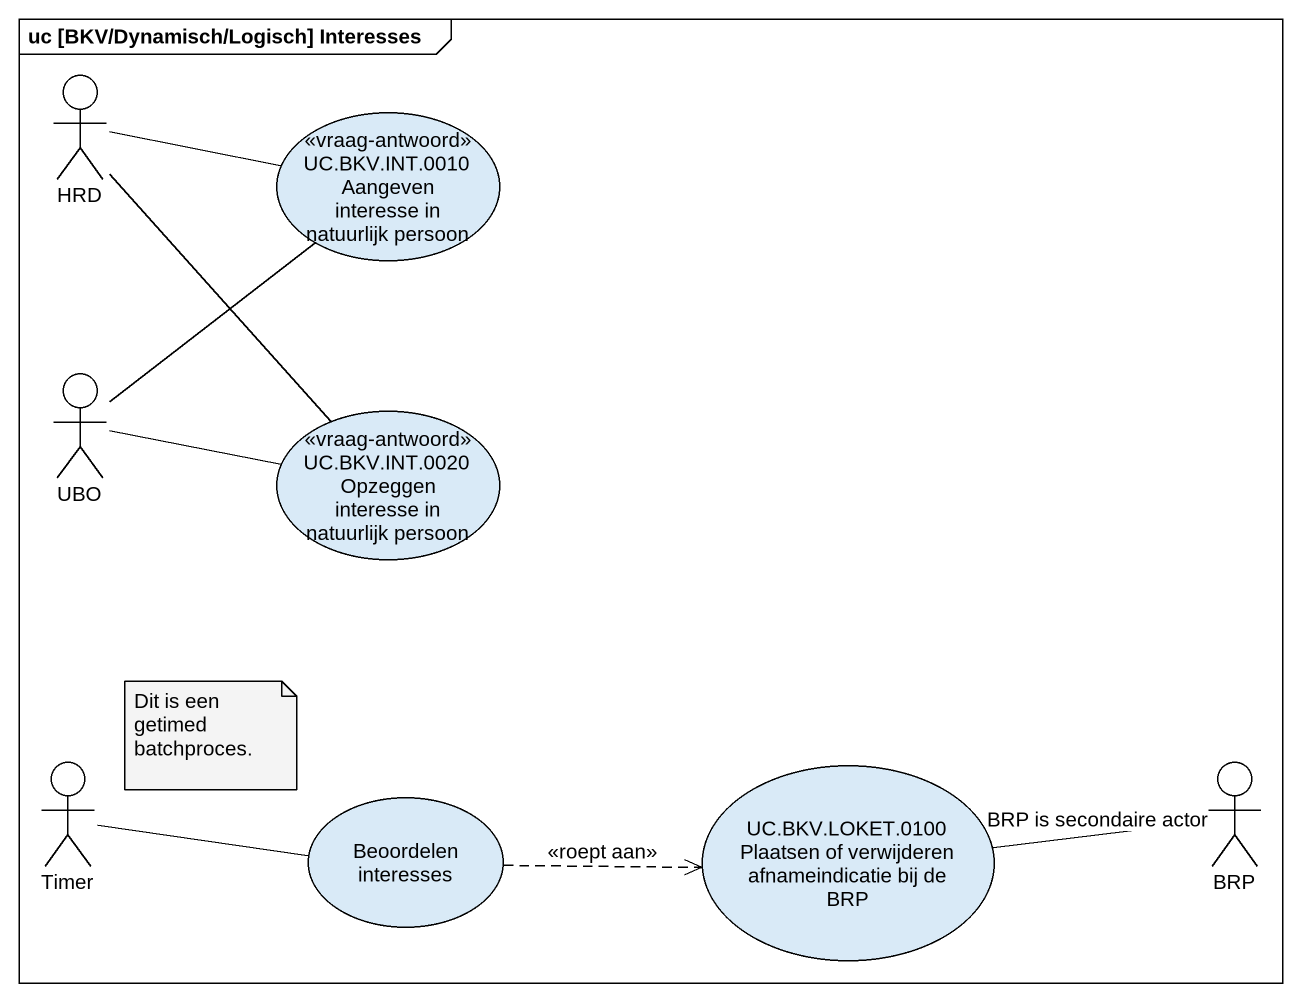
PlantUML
@startuml
mainframe uc [BKV/Dynamisch/Logisch] Interesses
actor HRD
usecase "UC.BKV.INT.0010 Aangeven interesse in natuurlijk persoon" as UC_BKV_INT_0010_Aangeven <<vraag-antwoord>>
actor UBO
usecase "UC.BKV.INT.0020 Opzeggen interesse in natuurlijk persoon" as UC_BKV_INT_0020_Opzeggen <<vraag-antwoord>>
actor Timer
usecase "Beoordelen interesses" as Beoordelen_interesses
usecase "UC.BKV.LOKET.0100 Plaatsen of verwijderen afnameindicatie bij de BRP" as UC_BKV_LOKET_0100_Plaatsen
actor BRP
HRD -right- UC_BKV_INT_0010_Aangeven
HRD -- UC_BKV_INT_0020_Opzeggen
UBO -up- UC_BKV_INT_0010_Aangeven
UBO -right- UC_BKV_INT_0020_Opzeggen
Timer -right- Beoordelen_interesses
Beoordelen_interesses .right.> UC_BKV_LOKET_0100_Plaatsen : <<roept aan>>
UC_BKV_LOKET_0100_Plaatsen -right- BRP : BRP is secondaire actor
note as N1
  Dit is een getimed batchproces.
end note
@enduml
